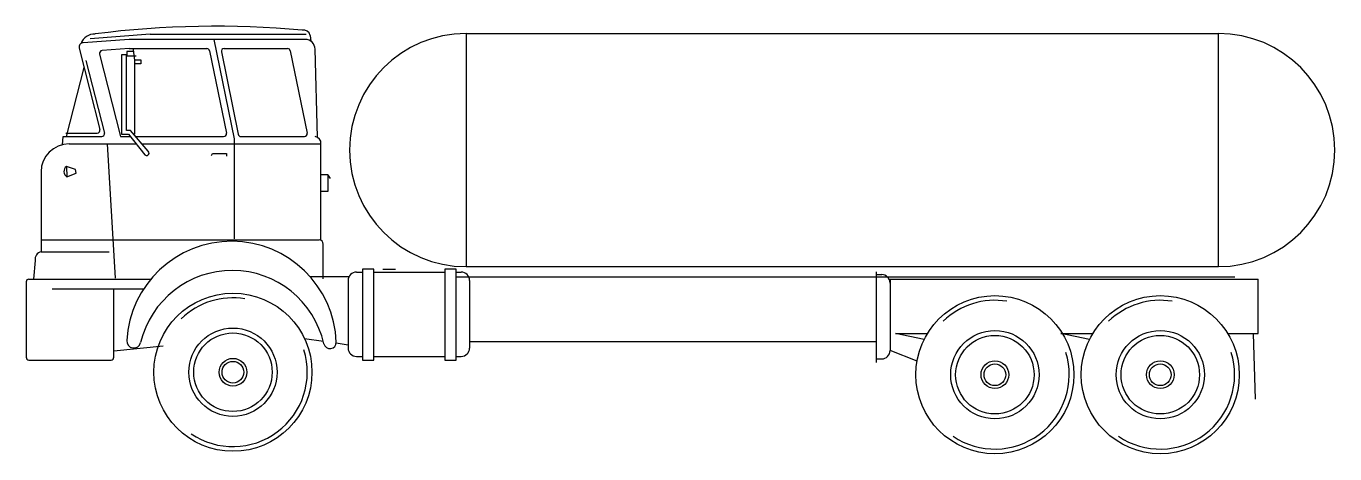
# Model space of a CAD drawing. Extents: x -24.1 to 18, y -9.7 to 4.
import ezdxf

# ---------------------------------------------------------------- set-up
doc = ezdxf.new("R2010")
doc.units = 0
doc.layers.get('0').update_dxf_attribs({"linetype": 'CONTINUOUS'})

msp = doc.modelspace()

# ---------------------------------------------------------------- linework, layer by layer
at = {"color": 7, "linetype": 'CONTINUOUS'}
for p, q in [((-20.822, 3.587), (-22.308, 3.478)), ((-20.148, 3.752), (-22.076, 3.611)), ((-15.152, 3.587), (-20.822, 3.587)), ((-20.148, 3.752), (-15.124, 3.752)), ((-18.097, 3.587), (-17.443, 0.386)), ((-14.991, 3.716), (-14.972, 3.532)), ((-9.976, 3.778), (-9.976, -3.722)), ((-9.976, 3.778), (14.242, 3.778)), ((14.242, 3.778), (14.242, -3.722)), ((-22.428, 3.31), (-21.764, 0.688)), ((-21.773, 3.116), (-21.101, 0.463)), ((-20.818, 3.292), (-21.692, 3.227)), ((-21.066, 3.096), (-21.066, 0.542)), ((-20.91, 3.096), (-21.066, 3.096)), ((-20.91, 0.662), (-20.91, 3.096)), ((-20.697, 3.198), (-20.896, 3.198)), ((-20.896, 3.198), (-20.896, 3.062)), ((-20.896, 3.062), (-20.598, 3.062)), ((-20.818, 3.292), (-18.322, 3.292)), ((-20.697, 3.267), (-20.654, 2.909)), ((-18.234, 3.22), (-17.693, 0.571)), ((-17.853, 3.184), (-17.312, 0.535)), ((-17.765, 3.292), (-15.722, 3.292)), ((-15.634, 3.22), (-15.094, 0.571)), ((-14.759, 0.437), (-14.836, 3.272)), ((-22.844, 0.463), (-22.27, 2.688)), ((-22.212, 2.914), (-21.62, 0.575)), ((-20.654, 2.926), (-20.442, 2.926)), ((-20.654, 2.909), (-20.654, 0.542)), ((-20.442, 2.806), (-20.64, 2.806)), ((-20.442, 2.926), (-20.442, 2.806)), ((-22.966, 0.199), (-22.942, 0.463)), ((-22.942, 0.463), (-21.706, 0.463)), ((-22.863, 0.576), (-21.852, 0.576)), ((-21.101, 0.463), (-20.776, 0.463)), ((-21.066, 0.542), (-20.839, 0.542)), ((-20.782, 0.662), (-20.91, 0.662)), ((-20.839, 0.542), (-20.314, -0.122)), ((-20.215, -0.003), (-20.782, 0.662)), ((-20.612, 0.463), (-17.781, 0.463)), ((-17.224, 0.463), (-15.182, 0.463)), ((-22.758, 0.224), (-20.588, 0.224)), ((-21.532, 0.224), (-21.276, -4.098)), ((-20.408, 0.224), (-14.65, 0.224)), ((-17.443, 0.386), (-17.443, -2.832)), ((-14.65, -2.86), (-14.65, 0.272)), ((-18.176, -0.148), (-18.136, -0.078)), ((-18.136, -0.078), (-17.686, -0.078)), ((-17.686, -0.078), (-17.686, -0.173)), ((-23.658, -0.676), (-23.658, -3.248)), ((-22.55, -0.598), (-22.844, -0.502)), ((-22.844, -0.502), (-22.824, -0.833)), ((-22.824, -0.833), (-22.53, -0.715)), ((-22.53, -0.715), (-22.55, -0.598)), ((-14.65, -0.758), (-14.426, -0.758)), ((-14.426, -0.758), (-14.426, -1.308)), ((-14.336, -0.888), (-14.41, -0.788)), ((-14.426, -1.308), (-14.65, -1.308)), ((-23.658, -2.86), (-14.708, -2.86)), ((-23.658, -3.248), (-21.467, -3.248)), ((-14.573, -4.114), (-14.573, -2.996)), ((-23.846, -3.524), (-23.903, -4.125)), ((-9.976, -3.722), (14.242, -3.722)), ((-24.048, -4.125), (-20.124, -4.125)), ((-15.002, -4.042), (-13.745, -4.042)), ((-13.776, -4.167), (-13.776, -6.342)), ((-13.506, -3.897), (-13.312, -3.897)), ((-13.312, -3.808), (-13.312, -6.728)), ((-12.949, -3.808), (-13.312, -3.808)), ((-12.949, -6.728), (-12.949, -3.808)), ((-12.949, -3.897), (-10.662, -3.897)), ((-12.656, -3.808), (-12.244, -3.808)), ((-10.662, -3.808), (-10.662, -6.728)), ((-10.298, -3.808), (-10.662, -3.808)), ((-10.298, -6.728), (-10.298, -3.808)), ((-10.298, -3.897), (-10.132, -3.897)), ((-10.298, -4.052), (14.777, -4.052)), ((-9.862, -4.167), (-9.862, -6.342)), ((-5.848, -4.052), (11.652, -4.052)), ((3.237, -6.81), (3.237, -3.892)), ((3.237, -3.98), (3.404, -3.98)), ((3.674, -4.125), (15.522, -4.125)), ((3.674, -4.125), (3.674, -6.424)), ((15.522, -5.876), (15.522, -4.125)), ((-24.138, -4.215), (-24.138, -6.638)), ((-23.298, -4.438), (-20.355, -4.438)), ((-21.316, -6.638), (-21.316, -4.436)), ((3.846, -5.876), (4.875, -5.876)), ((4.77, -6.067), (3.846, -5.876)), ((10.094, -6.067), (9.17, -5.876)), ((9.17, -5.876), (10.199, -5.876)), ((9.222, -5.876), (10.198, -5.876)), ((14.546, -5.876), (15.522, -5.876)), ((15.436, -7.988), (15.374, -5.876)), ((-21.316, -6.43), (-19.728, -6.267)), ((-14.571, -6.13), (-15.176, -6.044)), ((-13.776, -6.244), (-14.156, -6.19)), ((-9.862, -6.136), (3.237, -6.136)), ((-24.048, -6.728), (-21.406, -6.728)), ((-13.506, -6.612), (-13.312, -6.612)), ((-13.312, -6.728), (-12.949, -6.728)), ((-12.949, -6.612), (-10.662, -6.612)), ((-10.662, -6.728), (-10.298, -6.728)), ((-10.298, -6.612), (-10.132, -6.612)), ((3.237, -6.694), (3.404, -6.694)), ((4.542, -6.764), (3.674, -6.422))]:
    msp.add_line(p, q, dxfattribs=at)
for centre, radius in [((-17.481597, -7.119617), 2.544716), ((7.048573, -7.199559), 2.544716), ((12.372724, -7.199559), 2.544716), ((-17.481597, -7.119617), 1.421296), ((-17.481597, -7.119617), 1.263091), ((7.048573, -7.199559), 1.421296), ((12.372724, -7.199559), 1.421296), ((7.048573, -7.199559), 1.263091), ((12.372724, -7.199559), 1.263091), ((-17.481597, -7.119617), 0.446118), ((-17.481597, -7.119617), 0.349246), ((7.048573, -7.199559), 0.446118), ((7.048573, -7.199559), 0.349246), ((12.372724, -7.199559), 0.446118), ((12.372724, -7.199559), 0.349246)]:
    msp.add_circle(centre, radius, dxfattribs=at)
for centre, radius, start, end in [((-18.022485, -26.587099), 30.599463, 84.8108028, 97.3144444), ((-15.215425, 3.659146), 0.231204, 14.0789472, 99.836175), ((-22.297615, 3.343458), 0.135, 94.1927306, 194.2156167), ((-21.942895, 3.302949), 0.456261, 86.8249139, 160.463875), ((-15.151363, 3.272007), 0.315, 0, 90), ((-9.97585, 0.027856), 3.75, 90, 270), ((14.24268, 0.027856), 3.75, 270, 90), ((-21.685509, 3.137483), 0.09, 94.1927306, 194.2156167), ((-18.322081, 3.201356), 0.09, 11.5437306, 90), ((-17.764875, 3.201356), 0.09, 90, 191.5437306), ((-15.722618, 3.201356), 0.09, 11.5437306, 90), ((-21.851263, 0.66528), 0.09, 270, 14.2156167), ((-21.706709, 0.55278), 0.09, 270, 14.2156167), ((-17.781116, 0.55278), 0.09, 270, 11.5437306), ((-17.22391, 0.55278), 0.09, 191.5437306, 270), ((-15.181654, 0.55278), 0.09, 270, 11.5437306), ((-14.864425, 0.24805), 0.216556, 353.47465, 82.5547139), ((-22.757745, -0.67656), 0.9, 90, 180), ((-20.257834, -0.068309), 0.078086, 223.6046583, 56.8389722), ((-22.722026, -0.660592), 0.200251, 127.6393361, 239.3446889), ((-17.527129, -6.283082), 3.376073, 2.2378889, 176.9378694), ((-14.707843, -2.99566), 0.135, 0, 90), ((-23.614003, -3.479992), 0.236773, 100.646175, 190.8583083), ((-24.047829, -4.214884), 0.09, 90, 180), ((-17.508474, -6.875086), 3.030269, 12.7947639, 166.4927139), ((-13.505304, -4.167004), 0.27, 90, 180), ((-10.131598, -4.167004), 0.27, 0, 90), ((3.403888, -4.249665), 0.27, 0, 90), ((-17.481597, -7.119617), 2.393486, 80.6929222, 134.0969833), ((7.048573, -7.199559), 2.393486, 80.6929222, 134.0969833), ((12.372724, -7.199559), 2.393486, 80.6929222, 134.0969833), ((-20.673703, -6.114756), 0.225, 176.9378694, 346.4927139), ((-14.355976, -6.159159), 0.2025, 192.7947639, 2.2378889), ((-24.047829, -6.637313), 0.09, 180, 270), ((-21.40575, -6.637313), 0.09, 270, 360), ((-17.481597, -7.119617), 2.393486, 235.8136278, 17.4224278), ((-13.505304, -6.341259), 0.27, 180, 270), ((-10.131598, -6.341259), 0.27, 270, 360), ((3.403888, -6.42392), 0.27, 270, 360), ((7.048573, -7.199559), 2.393486, 235.8136278, 17.4224278), ((12.372724, -7.199559), 2.393486, 235.8136278, 17.4224278)]:
    msp.add_arc(centre, radius, start, end, dxfattribs=at)

doc.saveas('drawing.dxf')
